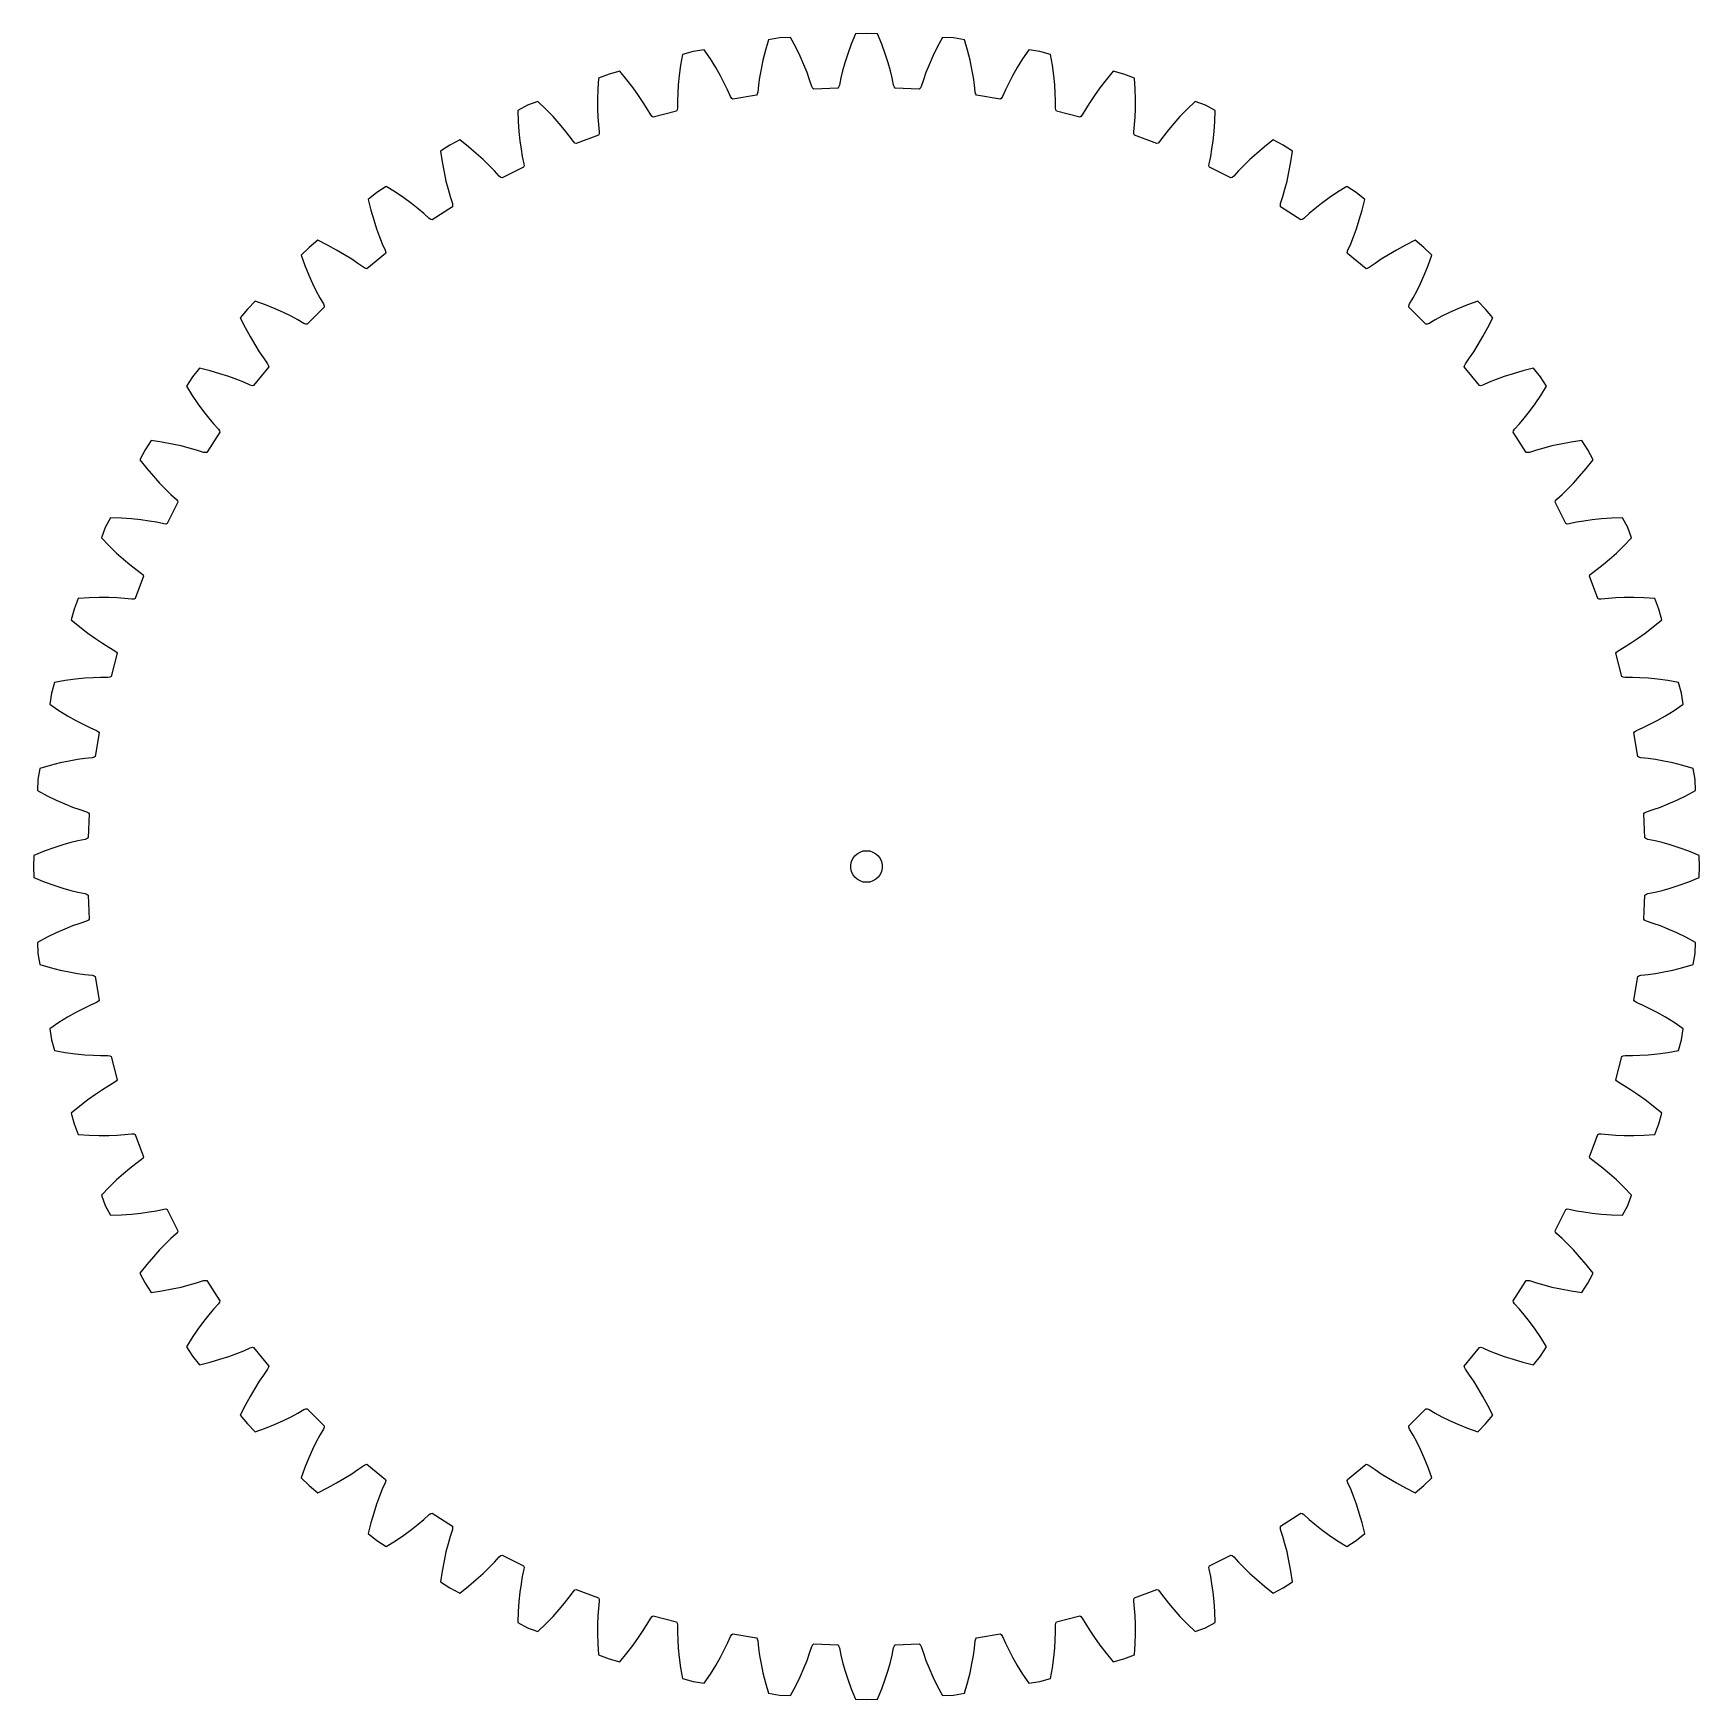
# Model space of a CAD drawing. Header units: metres. Extents: x -79 to 79, y -79 to 79.
import ezdxf

# ---------------------------------------------------------------- set-up
doc = ezdxf.new("R2010")
doc.units = ezdxf.units.M

msp = doc.modelspace()

# ---------------------------------------------------------------- linework, layer by layer
for p, q in [((0, 78.94), (-1.05, 78.89)), ((1.05, 78.89), (0, 78.94)), ((-15.37, 77.38), (-16.41, 77.22)), ((-14.79, 76.51), (-15.37, 77.38)), ((-9.29, 78.34), (-9.58, 77.34)), ((-8.25, 78.51), (-9.29, 78.34)), ((-7.2, 78.56), (-8.25, 78.51)), ((-6.71, 77.64), (-7.2, 78.56)), ((-6.29, 76.77), (-6.71, 77.64)), ((-1.44, 77.92), (-1.77, 77)), ((-1.05, 78.89), (-1.44, 77.92)), ((1.44, 77.92), (1.05, 78.89)), ((1.77, 77), (1.44, 77.92)), ((6.71, 77.64), (6.29, 76.77)), ((7.2, 78.56), (6.71, 77.64)), ((8.25, 78.51), (7.2, 78.56)), ((9.29, 78.34), (8.25, 78.51)), ((9.58, 77.34), (9.29, 78.34)), ((15.37, 77.38), (14.79, 76.51)), ((16.41, 77.22), (15.37, 77.38)), ((-17.61, 75.92), (-17.74, 74.95)), ((-17.43, 76.94), (-17.61, 75.92)), ((-16.41, 77.22), (-17.43, 76.94)), ((-14.28, 75.69), (-14.79, 76.51)), ((-9.81, 76.4), (-9.99, 75.53)), ((-9.58, 77.34), (-9.81, 76.4)), ((-5.93, 75.96), (-6.29, 76.77)), ((-5.63, 75.22), (-5.93, 75.96)), ((-2.04, 76.16), (-2.26, 75.4)), ((-1.77, 77), (-2.04, 76.16)), ((2.04, 76.16), (1.77, 77)), ((2.26, 75.4), (2.04, 76.16)), ((5.93, 75.96), (5.63, 75.22)), ((6.29, 76.77), (5.93, 75.96)), ((9.81, 76.4), (9.58, 77.34)), ((9.99, 75.53), (9.81, 76.4)), ((14.79, 76.51), (14.28, 75.69)), ((17.43, 76.94), (16.41, 77.22)), ((17.61, 75.92), (17.43, 76.94)), ((17.74, 74.95), (17.61, 75.92)), ((-25.38, 74.7), (-25.45, 73.66)), ((-24.39, 75.08), (-25.38, 74.7)), ((-23.38, 75.35), (-24.39, 75.08)), ((-22.71, 74.55), (-23.38, 75.35)), ((-22.11, 73.78), (-22.71, 74.55)), ((-17.74, 74.95), (-17.83, 74.07)), ((-13.84, 74.92), (-14.28, 75.69)), ((-13.47, 74.22), (-13.84, 74.92)), ((-13.16, 73.58), (-13.47, 74.22)), ((-10.13, 74.75), (-10.22, 74.05)), ((-9.99, 75.53), (-10.13, 74.75)), ((-5.39, 74.55), (-5.63, 75.22)), ((-5.18, 73.9), (-5.39, 74.55)), ((-2.43, 74.71), (-2.57, 74.04)), ((-2.26, 75.4), (-2.43, 74.71)), ((2.43, 74.71), (2.26, 75.4)), ((2.57, 74.04), (2.43, 74.71)), ((5.39, 74.55), (5.18, 73.9)), ((5.63, 75.22), (5.39, 74.55)), ((10.13, 74.75), (9.99, 75.53)), ((10.22, 74.05), (10.13, 74.75)), ((13.47, 74.22), (13.16, 73.58)), ((13.84, 74.92), (13.47, 74.22)), ((14.28, 75.69), (13.84, 74.92)), ((17.83, 74.07), (17.74, 74.95)), ((22.71, 74.55), (22.11, 73.78)), ((23.38, 75.35), (22.71, 74.55)), ((24.39, 75.08), (23.38, 75.35)), ((25.38, 74.7), (24.39, 75.08)), ((25.45, 73.66), (25.38, 74.7)), ((-25.45, 73.66), (-25.48, 72.69)), ((-25.48, 72.69), (-25.48, 71.8)), ((-21.59, 73.06), (-22.11, 73.78)), ((-21.15, 72.4), (-21.59, 73.06)), ((-17.89, 73.28), (-17.91, 72.57)), ((-17.83, 74.07), (-17.89, 73.28)), ((-12.88, 72.95), (-13.16, 73.58)), ((-12.77, 72.78), (-12.88, 72.95)), ((-12.67, 72.71), (-12.77, 72.78)), ((-10.42, 73.07), (-12.67, 72.71)), ((-10.35, 73.17), (-10.42, 73.07)), ((-10.29, 73.36), (-10.35, 73.17)), ((-10.22, 74.05), (-10.29, 73.36)), ((-5.09, 73.72), (-5.18, 73.9)), ((-5, 73.64), (-5.09, 73.72)), ((-2.73, 73.76), (-5, 73.64)), ((-2.64, 73.85), (-2.73, 73.76)), ((-2.57, 74.04), (-2.64, 73.85)), ((2.64, 73.85), (2.57, 74.04)), ((2.73, 73.76), (2.64, 73.85)), ((5, 73.64), (2.73, 73.76)), ((5.09, 73.72), (5, 73.64)), ((5.18, 73.9), (5.09, 73.72)), ((10.29, 73.36), (10.22, 74.05)), ((10.35, 73.17), (10.29, 73.36)), ((10.42, 73.07), (10.35, 73.17)), ((12.67, 72.71), (10.42, 73.07)), ((12.77, 72.78), (12.67, 72.71)), ((12.88, 72.95), (12.77, 72.78)), ((13.16, 73.58), (12.88, 72.95)), ((17.89, 73.28), (17.83, 74.07)), ((17.91, 72.57), (17.89, 73.28)), ((21.59, 73.06), (21.15, 72.4)), ((22.11, 73.78), (21.59, 73.06)), ((25.48, 72.69), (25.45, 73.66)), ((25.48, 71.8), (25.48, 72.69)), ((-32.11, 72.12), (-33.04, 71.64)), ((-33.04, 71.64), (-33.01, 70.6)), ((-31.13, 72.49), (-32.11, 72.12)), ((-30.38, 71.77), (-31.13, 72.49)), ((-29.7, 71.07), (-30.38, 71.77)), ((-29.11, 70.41), (-29.7, 71.07)), ((-25.48, 71.8), (-25.45, 71.01)), ((-20.78, 71.8), (-21.15, 72.4)), ((-20.43, 71.21), (-20.78, 71.8)), ((-20.31, 71.05), (-20.43, 71.21)), ((-20.2, 70.99), (-20.31, 71.05)), ((-18, 71.58), (-20.2, 70.99)), ((-17.94, 71.69), (-18, 71.58)), ((-17.91, 71.88), (-17.94, 71.69)), ((-17.91, 72.57), (-17.91, 71.88)), ((17.91, 71.88), (17.91, 72.57)), ((17.94, 71.69), (17.91, 71.88)), ((18, 71.58), (17.94, 71.69)), ((20.2, 70.99), (18, 71.58)), ((20.31, 71.05), (20.2, 70.99)), ((20.43, 71.21), (20.31, 71.05)), ((20.78, 71.8), (20.43, 71.21)), ((21.15, 72.4), (20.78, 71.8)), ((25.45, 71.01), (25.48, 71.8)), ((29.7, 71.07), (29.11, 70.41)), ((30.38, 71.77), (29.7, 71.07)), ((31.13, 72.49), (30.38, 71.77)), ((32.11, 72.12), (31.13, 72.49)), ((33.04, 71.64), (32.11, 72.12)), ((33.01, 70.6), (33.04, 71.64)), ((-33.01, 70.6), (-32.94, 69.63)), ((-32.94, 69.63), (-32.84, 68.75)), ((-28.6, 69.8), (-29.11, 70.41)), ((-28.17, 69.24), (-28.6, 69.8)), ((-25.45, 71.01), (-25.4, 70.3)), ((-25.4, 70.3), (-25.32, 69.62)), ((-25.32, 69.62), (-25.33, 69.42)), ((25.32, 69.62), (25.4, 70.3)), ((25.33, 69.42), (25.32, 69.62)), ((25.4, 70.3), (25.45, 71.01)), ((28.6, 69.8), (28.17, 69.24)), ((29.11, 70.41), (28.6, 69.8)), ((32.84, 68.75), (32.94, 69.63)), ((32.94, 69.63), (33.01, 70.6)), ((-39.47, 68.36), (-40.35, 67.79)), ((-38.53, 68.84), (-39.47, 68.36)), ((-37.71, 68.2), (-38.53, 68.84)), ((-36.97, 67.57), (-37.71, 68.2)), ((-32.84, 68.75), (-32.73, 67.96)), ((-32.73, 67.96), (-32.61, 67.26)), ((-27.77, 68.68), (-28.17, 69.24)), ((-27.62, 68.54), (-27.77, 68.68)), ((-27.51, 68.49), (-27.62, 68.54)), ((-25.38, 69.3), (-27.51, 68.49)), ((-25.33, 69.42), (-25.38, 69.3)), ((25.38, 69.3), (25.33, 69.42)), ((27.51, 68.49), (25.38, 69.3)), ((27.62, 68.54), (27.51, 68.49)), ((27.77, 68.68), (27.62, 68.54)), ((28.17, 69.24), (27.77, 68.68)), ((32.61, 67.26), (32.73, 67.96)), ((32.73, 67.96), (32.84, 68.75)), ((37.71, 68.2), (36.97, 67.57)), ((38.53, 68.84), (37.71, 68.2)), ((39.47, 68.36), (38.53, 68.84)), ((40.35, 67.79), (39.47, 68.36)), ((-40.35, 67.79), (-40.2, 66.76)), ((-40.2, 66.76), (-40.03, 65.8)), ((-36.31, 66.98), (-36.97, 67.57)), ((-35.74, 66.42), (-36.31, 66.98)), ((-35.25, 65.91), (-35.74, 66.42)), ((-32.61, 67.26), (-32.46, 66.59)), ((-32.45, 66.39), (-32.49, 66.27)), ((-32.46, 66.59), (-32.45, 66.39)), ((32.45, 66.39), (32.46, 66.59)), ((32.49, 66.27), (32.45, 66.39)), ((32.46, 66.59), (32.61, 67.26)), ((35.74, 66.42), (35.25, 65.91)), ((36.31, 66.98), (35.74, 66.42)), ((36.97, 67.57), (36.31, 66.98)), ((40.03, 65.8), (40.2, 66.76)), ((40.2, 66.76), (40.35, 67.79)), ((-40.03, 65.8), (-39.85, 64.94)), ((-39.85, 64.94), (-39.65, 64.17)), ((-34.79, 65.4), (-35.25, 65.91)), ((-34.64, 65.28), (-34.79, 65.4)), ((-34.52, 65.24), (-34.64, 65.28)), ((-32.49, 66.27), (-34.52, 65.24)), ((34.52, 65.24), (32.49, 66.27)), ((34.64, 65.28), (34.52, 65.24)), ((34.79, 65.4), (34.64, 65.28)), ((35.25, 65.91), (34.79, 65.4)), ((39.65, 64.17), (39.85, 64.94)), ((39.85, 64.94), (40.03, 65.8)), ((-46.4, 63.86), (-47.22, 63.2)), ((-47.22, 63.2), (-46.96, 62.19)), ((-45.52, 64.44), (-46.4, 63.86)), ((-44.63, 63.88), (-45.52, 64.44)), ((-43.83, 63.34), (-44.63, 63.88)), ((-43.12, 62.82), (-43.83, 63.34)), ((-39.65, 64.17), (-39.46, 63.49)), ((-39.46, 63.49), (-39.24, 62.83)), ((39.24, 62.83), (39.46, 63.49)), ((39.46, 63.49), (39.65, 64.17)), ((43.83, 63.34), (43.12, 62.82)), ((44.63, 63.88), (43.83, 63.34)), ((45.52, 64.44), (44.63, 63.88)), ((46.4, 63.86), (45.52, 64.44)), ((47.22, 63.2), (46.4, 63.86)), ((46.96, 62.19), (47.22, 63.2)), ((-46.96, 62.19), (-46.69, 61.26)), ((-42.49, 62.32), (-43.12, 62.82)), ((-41.95, 61.87), (-42.49, 62.32)), ((-41.44, 61.41), (-41.95, 61.87)), ((-39.24, 62.51), (-41.15, 61.27)), ((-39.24, 62.83), (-39.21, 62.63)), ((-39.21, 62.63), (-39.24, 62.51)), ((39.21, 62.63), (39.24, 62.83)), ((39.24, 62.51), (39.21, 62.63)), ((41.15, 61.27), (39.24, 62.51)), ((41.95, 61.87), (41.44, 61.41)), ((42.49, 62.32), (41.95, 61.87)), ((43.12, 62.82), (42.49, 62.32)), ((46.69, 61.26), (46.96, 62.19)), ((-46.69, 61.26), (-46.42, 60.42)), ((-46.42, 60.42), (-46.14, 59.67)), ((-41.27, 61.3), (-41.44, 61.41)), ((-41.15, 61.27), (-41.27, 61.3)), ((41.27, 61.3), (41.15, 61.27)), ((41.44, 61.41), (41.27, 61.3)), ((46.14, 59.67), (46.42, 60.42)), ((46.42, 60.42), (46.69, 61.26)), ((-52.82, 58.66), (-53.57, 57.92)), ((-52, 59.33), (-52.82, 58.66)), ((-51.07, 58.87), (-52, 59.33)), ((-50.21, 58.41), (-51.07, 58.87)), ((-46.14, 59.67), (-45.88, 59.01)), ((-45.88, 59.01), (-45.6, 58.39)), ((45.6, 58.39), (45.88, 59.01)), ((45.88, 59.01), (46.14, 59.67)), ((51.07, 58.87), (50.21, 58.41)), ((52, 59.33), (51.07, 58.87)), ((52.82, 58.66), (52, 59.33)), ((53.57, 57.92), (52.82, 58.66)), ((-53.57, 57.92), (-53.21, 56.94)), ((-53.21, 56.94), (-52.84, 56.04)), ((-49.45, 57.96), (-50.21, 58.41)), ((-48.77, 57.54), (-49.45, 57.96)), ((-48.19, 57.14), (-48.77, 57.54)), ((-47.63, 56.74), (-48.19, 57.14)), ((-45.56, 58.07), (-47.33, 56.64)), ((-45.6, 58.39), (-45.54, 58.19)), ((-45.54, 58.19), (-45.56, 58.07)), ((45.54, 58.19), (45.6, 58.39)), ((45.56, 58.07), (45.54, 58.19)), ((47.33, 56.64), (45.56, 58.07)), ((48.19, 57.14), (47.63, 56.74)), ((48.77, 57.54), (48.19, 57.14)), ((49.45, 57.96), (48.77, 57.54)), ((50.21, 58.41), (49.45, 57.96)), ((52.84, 56.04), (53.21, 56.94)), ((53.21, 56.94), (53.57, 57.92)), ((-52.84, 56.04), (-52.48, 55.23)), ((-47.45, 56.65), (-47.63, 56.74)), ((-47.33, 56.64), (-47.45, 56.65)), ((47.45, 56.65), (47.33, 56.64)), ((47.63, 56.74), (47.45, 56.65)), ((52.48, 55.23), (52.84, 56.04)), ((-52.48, 55.23), (-52.13, 54.52)), ((-52.13, 54.52), (-51.79, 53.89)), ((-51.79, 53.89), (-51.45, 53.3)), ((51.45, 53.3), (51.79, 53.89)), ((51.79, 53.89), (52.13, 54.52)), ((52.13, 54.52), (52.48, 55.23)), ((-58.66, 52.82), (-59.33, 52)), ((-57.92, 53.57), (-58.66, 52.82)), ((-56.94, 53.21), (-57.92, 53.57)), ((-56.04, 52.84), (-56.94, 53.21)), ((-55.23, 52.48), (-56.04, 52.84)), ((-54.52, 52.13), (-55.23, 52.48)), ((-53.89, 51.79), (-54.52, 52.13)), ((-51.38, 52.99), (-52.99, 51.38)), ((-51.45, 53.3), (-51.38, 53.11)), ((-51.38, 53.11), (-51.38, 52.99)), ((51.38, 53.11), (51.45, 53.3)), ((51.38, 52.99), (51.38, 53.11)), ((52.99, 51.38), (51.38, 52.99)), ((54.52, 52.13), (53.89, 51.79)), ((55.23, 52.48), (54.52, 52.13)), ((56.04, 52.84), (55.23, 52.48)), ((56.94, 53.21), (56.04, 52.84)), ((57.92, 53.57), (56.94, 53.21)), ((58.66, 52.82), (57.92, 53.57)), ((59.33, 52), (58.66, 52.82)), ((-59.33, 52), (-58.87, 51.07)), ((-58.87, 51.07), (-58.41, 50.21)), ((-53.3, 51.45), (-53.89, 51.79)), ((-53.11, 51.38), (-53.3, 51.45)), ((-52.99, 51.38), (-53.11, 51.38)), ((53.11, 51.38), (52.99, 51.38)), ((53.3, 51.45), (53.11, 51.38)), ((53.89, 51.79), (53.3, 51.45)), ((58.41, 50.21), (58.87, 51.07)), ((58.87, 51.07), (59.33, 52)), ((-58.41, 50.21), (-57.96, 49.45)), ((-57.96, 49.45), (-57.54, 48.77)), ((57.54, 48.77), (57.96, 49.45)), ((57.96, 49.45), (58.41, 50.21)), ((-57.54, 48.77), (-57.14, 48.19)), ((-57.14, 48.19), (-56.74, 47.63)), ((-56.74, 47.63), (-56.65, 47.45)), ((-56.65, 47.45), (-56.64, 47.33)), ((56.64, 47.33), (56.65, 47.45)), ((56.65, 47.45), (56.74, 47.63)), ((56.74, 47.63), (57.14, 48.19)), ((57.14, 48.19), (57.54, 48.77)), ((-63.86, 46.4), (-64.44, 45.52)), ((-63.2, 47.22), (-63.86, 46.4)), ((-62.19, 46.96), (-63.2, 47.22)), ((-61.26, 46.69), (-62.19, 46.96)), ((-60.42, 46.42), (-61.26, 46.69)), ((-59.67, 46.14), (-60.42, 46.42)), ((-59.01, 45.88), (-59.67, 46.14)), ((-58.39, 45.6), (-59.01, 45.88)), ((-56.64, 47.33), (-58.07, 45.56)), ((58.07, 45.56), (56.64, 47.33)), ((59.01, 45.88), (58.39, 45.6)), ((59.67, 46.14), (59.01, 45.88)), ((60.42, 46.42), (59.67, 46.14)), ((61.26, 46.69), (60.42, 46.42)), ((62.19, 46.96), (61.26, 46.69)), ((63.2, 47.22), (62.19, 46.96)), ((63.86, 46.4), (63.2, 47.22)), ((64.44, 45.52), (63.86, 46.4)), ((-64.44, 45.52), (-63.88, 44.63)), ((-63.88, 44.63), (-63.34, 43.83)), ((-58.19, 45.54), (-58.39, 45.6)), ((-58.07, 45.56), (-58.19, 45.54)), ((58.19, 45.54), (58.07, 45.56)), ((58.39, 45.6), (58.19, 45.54)), ((63.34, 43.83), (63.88, 44.63)), ((63.88, 44.63), (64.44, 45.52)), ((-63.34, 43.83), (-62.82, 43.12)), ((-62.82, 43.12), (-62.32, 42.49)), ((62.32, 42.49), (62.82, 43.12)), ((62.82, 43.12), (63.34, 43.83)), ((-61.27, 41.15), (-62.51, 39.24)), ((-62.32, 42.49), (-61.87, 41.95)), ((-61.87, 41.95), (-61.41, 41.44)), ((-61.41, 41.44), (-61.3, 41.27)), ((-61.3, 41.27), (-61.27, 41.15)), ((61.27, 41.15), (61.3, 41.27)), ((62.51, 39.24), (61.27, 41.15)), ((61.3, 41.27), (61.41, 41.44)), ((61.41, 41.44), (61.87, 41.95)), ((61.87, 41.95), (62.32, 42.49)), ((-67.79, 40.35), (-68.36, 39.47)), ((-66.76, 40.2), (-67.79, 40.35)), ((-65.8, 40.03), (-66.76, 40.2)), ((-64.94, 39.85), (-65.8, 40.03)), ((-64.17, 39.65), (-64.94, 39.85)), ((-63.49, 39.46), (-64.17, 39.65)), ((64.17, 39.65), (63.49, 39.46)), ((64.94, 39.85), (64.17, 39.65)), ((65.8, 40.03), (64.94, 39.85)), ((66.76, 40.2), (65.8, 40.03)), ((67.79, 40.35), (66.76, 40.2)), ((68.36, 39.47), (67.79, 40.35)), ((-68.36, 39.47), (-68.84, 38.53)), ((-68.84, 38.53), (-68.2, 37.71)), ((-62.83, 39.24), (-63.49, 39.46)), ((-62.63, 39.21), (-62.83, 39.24)), ((-62.51, 39.24), (-62.63, 39.21)), ((62.63, 39.21), (62.51, 39.24)), ((62.83, 39.24), (62.63, 39.21)), ((63.49, 39.46), (62.83, 39.24)), ((68.2, 37.71), (68.84, 38.53)), ((68.84, 38.53), (68.36, 39.47)), ((-68.2, 37.71), (-67.57, 36.97)), ((-67.57, 36.97), (-66.98, 36.31)), ((-66.98, 36.31), (-66.42, 35.74)), ((66.42, 35.74), (66.98, 36.31)), ((66.98, 36.31), (67.57, 36.97)), ((67.57, 36.97), (68.2, 37.71)), ((-66.42, 35.74), (-65.91, 35.25)), ((-65.91, 35.25), (-65.4, 34.79)), ((-65.4, 34.79), (-65.28, 34.64)), ((65.28, 34.64), (65.4, 34.79)), ((65.4, 34.79), (65.91, 35.25)), ((65.91, 35.25), (66.42, 35.74)), ((-65.24, 34.52), (-66.27, 32.49)), ((-65.28, 34.64), (-65.24, 34.52)), ((65.24, 34.52), (65.28, 34.64)), ((66.27, 32.49), (65.24, 34.52)), ((-72.12, 32.11), (-72.49, 31.13)), ((-71.64, 33.04), (-72.12, 32.11)), ((-70.6, 33.01), (-71.64, 33.04)), ((-69.63, 32.94), (-70.6, 33.01)), ((-68.75, 32.84), (-69.63, 32.94)), ((-67.96, 32.73), (-68.75, 32.84)), ((-67.26, 32.61), (-67.96, 32.73)), ((-66.59, 32.46), (-67.26, 32.61)), ((-66.39, 32.45), (-66.59, 32.46)), ((-66.27, 32.49), (-66.39, 32.45)), ((66.39, 32.45), (66.27, 32.49)), ((66.59, 32.46), (66.39, 32.45)), ((67.26, 32.61), (66.59, 32.46)), ((67.96, 32.73), (67.26, 32.61)), ((68.75, 32.84), (67.96, 32.73)), ((69.63, 32.94), (68.75, 32.84)), ((70.6, 33.01), (69.63, 32.94)), ((71.64, 33.04), (70.6, 33.01)), ((72.12, 32.11), (71.64, 33.04)), ((72.49, 31.13), (72.12, 32.11)), ((-72.49, 31.13), (-71.77, 30.38)), ((-71.77, 30.38), (-71.07, 29.7)), ((71.07, 29.7), (71.77, 30.38)), ((71.77, 30.38), (72.49, 31.13)), ((-71.07, 29.7), (-70.41, 29.11)), ((-70.41, 29.11), (-69.8, 28.6)), ((-69.8, 28.6), (-69.24, 28.17)), ((69.24, 28.17), (69.8, 28.6)), ((69.8, 28.6), (70.41, 29.11)), ((70.41, 29.11), (71.07, 29.7)), ((-68.49, 27.51), (-69.3, 25.38)), ((-69.24, 28.17), (-68.68, 27.77)), ((-68.68, 27.77), (-68.54, 27.62)), ((-68.54, 27.62), (-68.49, 27.51)), ((68.49, 27.51), (68.54, 27.62)), ((69.3, 25.38), (68.49, 27.51)), ((68.54, 27.62), (68.68, 27.77)), ((68.68, 27.77), (69.24, 28.17)), ((-74.7, 25.38), (-75.08, 24.39)), ((-73.66, 25.45), (-74.7, 25.38)), ((-72.69, 25.48), (-73.66, 25.45)), ((-71.8, 25.48), (-72.69, 25.48)), ((-71.01, 25.45), (-71.8, 25.48)), ((-70.3, 25.4), (-71.01, 25.45)), ((-69.62, 25.32), (-70.3, 25.4)), ((-69.42, 25.33), (-69.62, 25.32)), ((-69.3, 25.38), (-69.42, 25.33)), ((69.42, 25.33), (69.3, 25.38)), ((69.62, 25.32), (69.42, 25.33)), ((70.3, 25.4), (69.62, 25.32)), ((71.01, 25.45), (70.3, 25.4)), ((71.8, 25.48), (71.01, 25.45)), ((72.69, 25.48), (71.8, 25.48)), ((73.66, 25.45), (72.69, 25.48)), ((74.7, 25.38), (73.66, 25.45)), ((75.08, 24.39), (74.7, 25.38)), ((-75.08, 24.39), (-75.35, 23.38)), ((75.35, 23.38), (75.08, 24.39)), ((-75.35, 23.38), (-74.55, 22.71)), ((-74.55, 22.71), (-73.78, 22.11)), ((-73.78, 22.11), (-73.06, 21.59)), ((73.06, 21.59), (73.78, 22.11)), ((73.78, 22.11), (74.55, 22.71)), ((74.55, 22.71), (75.35, 23.38)), ((-73.06, 21.59), (-72.4, 21.15)), ((-72.4, 21.15), (-71.8, 20.78)), ((-71.8, 20.78), (-71.21, 20.43)), ((71.21, 20.43), (71.8, 20.78)), ((71.8, 20.78), (72.4, 21.15)), ((72.4, 21.15), (73.06, 21.59)), ((-70.99, 20.2), (-71.58, 18)), ((-71.21, 20.43), (-71.05, 20.31)), ((-71.05, 20.31), (-70.99, 20.2)), ((70.99, 20.2), (71.05, 20.31)), ((71.58, 18), (70.99, 20.2)), ((71.05, 20.31), (71.21, 20.43)), ((-76.94, 17.43), (-77.22, 16.41)), ((-75.92, 17.61), (-76.94, 17.43)), ((-74.95, 17.74), (-75.92, 17.61)), ((-74.07, 17.83), (-74.95, 17.74)), ((-73.28, 17.89), (-74.07, 17.83)), ((-72.57, 17.91), (-73.28, 17.89)), ((-71.88, 17.91), (-72.57, 17.91)), ((-71.69, 17.94), (-71.88, 17.91)), ((-71.58, 18), (-71.69, 17.94)), ((71.69, 17.94), (71.58, 18)), ((71.88, 17.91), (71.69, 17.94)), ((72.57, 17.91), (71.88, 17.91)), ((73.28, 17.89), (72.57, 17.91)), ((74.07, 17.83), (73.28, 17.89)), ((74.95, 17.74), (74.07, 17.83)), ((75.92, 17.61), (74.95, 17.74)), ((76.94, 17.43), (75.92, 17.61)), ((77.22, 16.41), (76.94, 17.43)), ((-77.22, 16.41), (-77.38, 15.37)), ((77.38, 15.37), (77.22, 16.41)), ((-77.38, 15.37), (-76.51, 14.79)), ((-76.51, 14.79), (-75.69, 14.28)), ((-75.69, 14.28), (-74.92, 13.84)), ((74.92, 13.84), (75.69, 14.28)), ((75.69, 14.28), (76.51, 14.79)), ((76.51, 14.79), (77.38, 15.37)), ((-74.92, 13.84), (-74.22, 13.47)), ((-74.22, 13.47), (-73.58, 13.16)), ((-73.58, 13.16), (-72.95, 12.88)), ((-72.71, 12.67), (-73.07, 10.42)), ((-72.95, 12.88), (-72.78, 12.77)), ((-72.78, 12.77), (-72.71, 12.67)), ((72.71, 12.67), (72.78, 12.77)), ((73.07, 10.42), (72.71, 12.67)), ((72.78, 12.77), (72.95, 12.88)), ((72.95, 12.88), (73.58, 13.16)), ((73.58, 13.16), (74.22, 13.47)), ((74.22, 13.47), (74.92, 13.84)), ((-77.34, 9.58), (-78.34, 9.29)), ((-76.4, 9.81), (-77.34, 9.58)), ((-75.53, 9.99), (-76.4, 9.81)), ((-74.75, 10.13), (-75.53, 9.99)), ((-74.05, 10.22), (-74.75, 10.13)), ((-73.36, 10.29), (-74.05, 10.22)), ((-73.17, 10.35), (-73.36, 10.29)), ((-73.07, 10.42), (-73.17, 10.35)), ((73.17, 10.35), (73.07, 10.42)), ((73.36, 10.29), (73.17, 10.35)), ((74.05, 10.22), (73.36, 10.29)), ((74.75, 10.13), (74.05, 10.22)), ((75.53, 9.99), (74.75, 10.13)), ((76.4, 9.81), (75.53, 9.99)), ((77.34, 9.58), (76.4, 9.81)), ((78.34, 9.29), (77.34, 9.58)), ((-78.51, 8.25), (-78.56, 7.2)), ((-78.34, 9.29), (-78.51, 8.25)), ((78.51, 8.25), (78.34, 9.29)), ((78.56, 7.2), (78.51, 8.25)), ((-78.56, 7.2), (-77.64, 6.71)), ((-77.64, 6.71), (-76.77, 6.29)), ((76.77, 6.29), (77.64, 6.71)), ((77.64, 6.71), (78.56, 7.2)), ((-76.77, 6.29), (-75.96, 5.93)), ((-75.96, 5.93), (-75.22, 5.63)), ((-75.22, 5.63), (-74.55, 5.39)), ((-74.55, 5.39), (-73.9, 5.18)), ((-73.9, 5.18), (-73.72, 5.09)), ((-73.64, 5), (-73.76, 2.73)), ((-73.72, 5.09), (-73.64, 5)), ((73.64, 5), (73.72, 5.09)), ((73.76, 2.73), (73.64, 5)), ((73.72, 5.09), (73.9, 5.18)), ((73.9, 5.18), (74.55, 5.39)), ((74.55, 5.39), (75.22, 5.63)), ((75.22, 5.63), (75.96, 5.93)), ((75.96, 5.93), (76.77, 6.29)), ((-77, 1.77), (-77.92, 1.44)), ((-76.16, 2.04), (-77, 1.77)), ((-75.4, 2.26), (-76.16, 2.04)), ((-74.71, 2.43), (-75.4, 2.26)), ((-74.04, 2.57), (-74.71, 2.43)), ((-73.85, 2.64), (-74.04, 2.57)), ((-73.76, 2.73), (-73.85, 2.64)), ((73.85, 2.64), (73.76, 2.73)), ((74.04, 2.57), (73.85, 2.64)), ((74.71, 2.43), (74.04, 2.57)), ((75.4, 2.26), (74.71, 2.43)), ((76.16, 2.04), (75.4, 2.26)), ((77, 1.77), (76.16, 2.04)), ((77.92, 1.44), (77, 1.77)), ((-78.89, 1.05), (-78.94, 0)), ((-78.94, 0), (-78.89, -1.05)), ((-77.92, 1.44), (-78.89, 1.05)), ((-1.49, 0.16), (-1.43, 0.46)), ((-1.49, -0.16), (-1.49, 0.16)), ((-1.43, 0.46), (-1.3, 0.75)), ((-1.3, 0.75), (-1.11, 1)), ((-1.11, 1), (-0.88, 1.21)), ((-0.88, 1.21), (-0.61, 1.37)), ((-0.61, 1.37), (-0.31, 1.47)), ((-0.31, 1.47), (0, 1.5)), ((0, 1.5), (0.31, 1.47)), ((0.31, 1.47), (0.61, 1.37)), ((0.61, 1.37), (0.88, 1.21)), ((0.88, 1.21), (1.11, 1)), ((1.11, 1), (1.3, 0.75)), ((1.3, 0.75), (1.43, 0.46)), ((1.43, 0.46), (1.49, 0.16)), ((1.49, 0.16), (1.49, -0.16)), ((78.89, 1.05), (77.92, 1.44)), ((78.94, 0), (78.89, 1.05)), ((78.89, -1.05), (78.94, 0)), ((-78.89, -1.05), (-77.92, -1.44)), ((-77.92, -1.44), (-77, -1.77)), ((-1.43, -0.46), (-1.49, -0.16)), ((-1.3, -0.75), (-1.43, -0.46)), ((-1.11, -1), (-1.3, -0.75)), ((-0.88, -1.21), (-1.11, -1)), ((-0.61, -1.37), (-0.88, -1.21)), ((-0.31, -1.47), (-0.61, -1.37)), ((0, -1.5), (-0.31, -1.47)), ((0.31, -1.47), (0, -1.5)), ((0.61, -1.37), (0.31, -1.47)), ((0.88, -1.21), (0.61, -1.37)), ((1.11, -1), (0.88, -1.21)), ((1.3, -0.75), (1.11, -1)), ((1.43, -0.46), (1.3, -0.75)), ((1.49, -0.16), (1.43, -0.46)), ((77, -1.77), (77.92, -1.44)), ((77.92, -1.44), (78.89, -1.05)), ((-77, -1.77), (-76.16, -2.04)), ((-76.16, -2.04), (-75.4, -2.26)), ((-75.4, -2.26), (-74.71, -2.43)), ((-74.71, -2.43), (-74.04, -2.57)), ((-74.04, -2.57), (-73.85, -2.64)), ((-73.85, -2.64), (-73.76, -2.73)), ((-73.76, -2.73), (-73.64, -5)), ((73.64, -5), (73.76, -2.73)), ((73.76, -2.73), (73.85, -2.64)), ((73.85, -2.64), (74.04, -2.57)), ((74.04, -2.57), (74.71, -2.43)), ((74.71, -2.43), (75.4, -2.26)), ((75.4, -2.26), (76.16, -2.04)), ((76.16, -2.04), (77, -1.77)), ((-76.77, -6.29), (-77.64, -6.71)), ((-75.96, -5.93), (-76.77, -6.29)), ((-75.22, -5.63), (-75.96, -5.93)), ((-74.55, -5.39), (-75.22, -5.63)), ((-73.9, -5.18), (-74.55, -5.39)), ((-73.72, -5.09), (-73.9, -5.18)), ((-73.64, -5), (-73.72, -5.09)), ((73.72, -5.09), (73.64, -5)), ((73.9, -5.18), (73.72, -5.09)), ((74.55, -5.39), (73.9, -5.18)), ((75.22, -5.63), (74.55, -5.39)), ((75.96, -5.93), (75.22, -5.63)), ((76.77, -6.29), (75.96, -5.93)), ((77.64, -6.71), (76.77, -6.29)), ((-77.64, -6.71), (-78.56, -7.2)), ((-78.56, -7.2), (-78.51, -8.25)), ((78.56, -7.2), (77.64, -6.71)), ((78.51, -8.25), (78.56, -7.2)), ((-78.51, -8.25), (-78.34, -9.29)), ((-78.34, -9.29), (-77.34, -9.58)), ((77.34, -9.58), (78.34, -9.29)), ((78.34, -9.29), (78.51, -8.25)), ((-77.34, -9.58), (-76.4, -9.81)), ((-76.4, -9.81), (-75.53, -9.99)), ((-75.53, -9.99), (-74.75, -10.13)), ((-74.75, -10.13), (-74.05, -10.22)), ((-74.05, -10.22), (-73.36, -10.29)), ((-73.36, -10.29), (-73.17, -10.35)), ((-73.17, -10.35), (-73.07, -10.42)), ((-73.07, -10.42), (-72.71, -12.67)), ((72.71, -12.67), (73.07, -10.42)), ((73.07, -10.42), (73.17, -10.35)), ((73.17, -10.35), (73.36, -10.29)), ((73.36, -10.29), (74.05, -10.22)), ((74.05, -10.22), (74.75, -10.13)), ((74.75, -10.13), (75.53, -9.99)), ((75.53, -9.99), (76.4, -9.81)), ((76.4, -9.81), (77.34, -9.58)), ((-74.92, -13.84), (-75.69, -14.28)), ((-74.22, -13.47), (-74.92, -13.84)), ((-73.58, -13.16), (-74.22, -13.47)), ((-72.95, -12.88), (-73.58, -13.16)), ((-72.78, -12.77), (-72.95, -12.88)), ((-72.71, -12.67), (-72.78, -12.77)), ((72.78, -12.77), (72.71, -12.67)), ((72.95, -12.88), (72.78, -12.77)), ((73.58, -13.16), (72.95, -12.88)), ((74.22, -13.47), (73.58, -13.16)), ((74.92, -13.84), (74.22, -13.47)), ((75.69, -14.28), (74.92, -13.84)), ((-76.51, -14.79), (-77.38, -15.37)), ((-77.38, -15.37), (-77.22, -16.41)), ((-75.69, -14.28), (-76.51, -14.79)), ((76.51, -14.79), (75.69, -14.28)), ((77.38, -15.37), (76.51, -14.79)), ((77.22, -16.41), (77.38, -15.37)), ((-77.22, -16.41), (-76.94, -17.43)), ((76.94, -17.43), (77.22, -16.41)), ((-76.94, -17.43), (-75.92, -17.61)), ((-75.92, -17.61), (-74.95, -17.74)), ((-74.95, -17.74), (-74.07, -17.83)), ((-74.07, -17.83), (-73.28, -17.89)), ((-73.28, -17.89), (-72.57, -17.91)), ((-72.57, -17.91), (-71.88, -17.91)), ((-71.88, -17.91), (-71.69, -17.94)), ((-71.69, -17.94), (-71.58, -18)), ((-71.58, -18), (-70.99, -20.2)), ((70.99, -20.2), (71.58, -18)), ((71.58, -18), (71.69, -17.94)), ((71.69, -17.94), (71.88, -17.91)), ((71.88, -17.91), (72.57, -17.91)), ((72.57, -17.91), (73.28, -17.89)), ((73.28, -17.89), (74.07, -17.83)), ((74.07, -17.83), (74.95, -17.74)), ((74.95, -17.74), (75.92, -17.61)), ((75.92, -17.61), (76.94, -17.43)), ((-71.21, -20.43), (-71.8, -20.78)), ((-71.05, -20.31), (-71.21, -20.43)), ((-70.99, -20.2), (-71.05, -20.31)), ((71.05, -20.31), (70.99, -20.2)), ((71.21, -20.43), (71.05, -20.31)), ((71.8, -20.78), (71.21, -20.43)), ((-73.06, -21.59), (-73.78, -22.11)), ((-72.4, -21.15), (-73.06, -21.59)), ((-71.8, -20.78), (-72.4, -21.15)), ((72.4, -21.15), (71.8, -20.78)), ((73.06, -21.59), (72.4, -21.15)), ((73.78, -22.11), (73.06, -21.59)), ((-74.55, -22.71), (-75.35, -23.38)), ((-75.35, -23.38), (-75.08, -24.39)), ((-73.78, -22.11), (-74.55, -22.71)), ((74.55, -22.71), (73.78, -22.11)), ((75.35, -23.38), (74.55, -22.71)), ((75.08, -24.39), (75.35, -23.38)), ((-75.08, -24.39), (-74.7, -25.38)), ((74.7, -25.38), (75.08, -24.39)), ((-74.7, -25.38), (-73.66, -25.45)), ((-73.66, -25.45), (-72.69, -25.48)), ((-72.69, -25.48), (-71.8, -25.48)), ((-71.8, -25.48), (-71.01, -25.45)), ((-71.01, -25.45), (-70.3, -25.4)), ((-70.3, -25.4), (-69.62, -25.32)), ((-69.62, -25.32), (-69.42, -25.33)), ((-69.42, -25.33), (-69.3, -25.38)), ((-69.3, -25.38), (-68.49, -27.51)), ((68.49, -27.51), (69.3, -25.38)), ((69.3, -25.38), (69.42, -25.33)), ((69.42, -25.33), (69.62, -25.32)), ((69.62, -25.32), (70.3, -25.4)), ((70.3, -25.4), (71.01, -25.45)), ((71.01, -25.45), (71.8, -25.48)), ((71.8, -25.48), (72.69, -25.48)), ((72.69, -25.48), (73.66, -25.45)), ((73.66, -25.45), (74.7, -25.38)), ((-69.24, -28.17), (-69.8, -28.6)), ((-68.68, -27.77), (-69.24, -28.17)), ((-68.54, -27.62), (-68.68, -27.77)), ((-68.49, -27.51), (-68.54, -27.62)), ((68.54, -27.62), (68.49, -27.51)), ((68.68, -27.77), (68.54, -27.62)), ((69.24, -28.17), (68.68, -27.77)), ((69.8, -28.6), (69.24, -28.17)), ((-71.07, -29.7), (-71.77, -30.38)), ((-70.41, -29.11), (-71.07, -29.7)), ((-69.8, -28.6), (-70.41, -29.11)), ((70.41, -29.11), (69.8, -28.6)), ((71.07, -29.7), (70.41, -29.11)), ((71.77, -30.38), (71.07, -29.7)), ((-71.77, -30.38), (-72.49, -31.13)), ((-72.49, -31.13), (-72.12, -32.11)), ((72.49, -31.13), (71.77, -30.38)), ((72.12, -32.11), (72.49, -31.13)), ((-72.12, -32.11), (-71.64, -33.04)), ((-71.64, -33.04), (-70.6, -33.01)), ((-70.6, -33.01), (-69.63, -32.94)), ((-69.63, -32.94), (-68.75, -32.84)), ((-68.75, -32.84), (-67.96, -32.73)), ((-67.96, -32.73), (-67.26, -32.61)), ((-67.26, -32.61), (-66.59, -32.46)), ((-66.59, -32.46), (-66.39, -32.45)), ((-66.39, -32.45), (-66.27, -32.49)), ((-66.27, -32.49), (-65.24, -34.52)), ((65.24, -34.52), (66.27, -32.49)), ((66.27, -32.49), (66.39, -32.45)), ((66.39, -32.45), (66.59, -32.46)), ((66.59, -32.46), (67.26, -32.61)), ((67.26, -32.61), (67.96, -32.73)), ((67.96, -32.73), (68.75, -32.84)), ((68.75, -32.84), (69.63, -32.94)), ((69.63, -32.94), (70.6, -33.01)), ((70.6, -33.01), (71.64, -33.04)), ((71.64, -33.04), (72.12, -32.11)), ((-65.28, -34.64), (-65.4, -34.79)), ((-65.24, -34.52), (-65.28, -34.64)), ((65.28, -34.64), (65.24, -34.52)), ((65.4, -34.79), (65.28, -34.64)), ((-66.42, -35.74), (-66.98, -36.31)), ((-65.91, -35.25), (-66.42, -35.74)), ((-65.4, -34.79), (-65.91, -35.25)), ((65.91, -35.25), (65.4, -34.79)), ((66.42, -35.74), (65.91, -35.25)), ((66.98, -36.31), (66.42, -35.74)), ((-68.2, -37.71), (-68.84, -38.53)), ((-67.57, -36.97), (-68.2, -37.71)), ((-66.98, -36.31), (-67.57, -36.97)), ((67.57, -36.97), (66.98, -36.31)), ((68.2, -37.71), (67.57, -36.97)), ((68.84, -38.53), (68.2, -37.71)), ((-68.84, -38.53), (-68.36, -39.47)), ((-68.36, -39.47), (-67.79, -40.35)), ((-64.17, -39.65), (-63.49, -39.46)), ((-63.49, -39.46), (-62.83, -39.24)), ((-62.83, -39.24), (-62.63, -39.21)), ((-62.63, -39.21), (-62.51, -39.24)), ((-62.51, -39.24), (-61.27, -41.15)), ((61.27, -41.15), (62.51, -39.24)), ((62.51, -39.24), (62.63, -39.21)), ((62.63, -39.21), (62.83, -39.24)), ((62.83, -39.24), (63.49, -39.46)), ((63.49, -39.46), (64.17, -39.65)), ((67.79, -40.35), (68.36, -39.47)), ((68.36, -39.47), (68.84, -38.53)), ((-67.79, -40.35), (-66.76, -40.2)), ((-66.76, -40.2), (-65.8, -40.03)), ((-65.8, -40.03), (-64.94, -39.85)), ((-64.94, -39.85), (-64.17, -39.65)), ((64.17, -39.65), (64.94, -39.85)), ((64.94, -39.85), (65.8, -40.03)), ((65.8, -40.03), (66.76, -40.2)), ((66.76, -40.2), (67.79, -40.35)), ((-62.32, -42.49), (-62.82, -43.12)), ((-61.87, -41.95), (-62.32, -42.49)), ((-61.41, -41.44), (-61.87, -41.95)), ((-61.3, -41.27), (-61.41, -41.44)), ((-61.27, -41.15), (-61.3, -41.27)), ((61.3, -41.27), (61.27, -41.15)), ((61.41, -41.44), (61.3, -41.27)), ((61.87, -41.95), (61.41, -41.44)), ((62.32, -42.49), (61.87, -41.95)), ((62.82, -43.12), (62.32, -42.49)), ((-63.34, -43.83), (-63.88, -44.63)), ((-62.82, -43.12), (-63.34, -43.83)), ((63.34, -43.83), (62.82, -43.12)), ((63.88, -44.63), (63.34, -43.83)), ((-63.88, -44.63), (-64.44, -45.52)), ((-64.44, -45.52), (-63.86, -46.4)), ((-59.01, -45.88), (-58.39, -45.6)), ((-58.39, -45.6), (-58.19, -45.54)), ((-58.19, -45.54), (-58.07, -45.56)), ((-58.07, -45.56), (-56.64, -47.33)), ((56.64, -47.33), (58.07, -45.56)), ((58.07, -45.56), (58.19, -45.54)), ((58.19, -45.54), (58.39, -45.6)), ((58.39, -45.6), (59.01, -45.88)), ((63.86, -46.4), (64.44, -45.52)), ((64.44, -45.52), (63.88, -44.63)), ((-63.86, -46.4), (-63.2, -47.22)), ((-63.2, -47.22), (-62.19, -46.96)), ((-62.19, -46.96), (-61.26, -46.69)), ((-61.26, -46.69), (-60.42, -46.42)), ((-60.42, -46.42), (-59.67, -46.14)), ((-59.67, -46.14), (-59.01, -45.88)), ((-56.64, -47.33), (-56.65, -47.45)), ((56.65, -47.45), (56.64, -47.33)), ((59.01, -45.88), (59.67, -46.14)), ((59.67, -46.14), (60.42, -46.42)), ((60.42, -46.42), (61.26, -46.69)), ((61.26, -46.69), (62.19, -46.96)), ((62.19, -46.96), (63.2, -47.22)), ((63.2, -47.22), (63.86, -46.4)), ((-57.54, -48.77), (-57.96, -49.45)), ((-57.14, -48.19), (-57.54, -48.77)), ((-56.74, -47.63), (-57.14, -48.19)), ((-56.65, -47.45), (-56.74, -47.63)), ((56.74, -47.63), (56.65, -47.45)), ((57.14, -48.19), (56.74, -47.63)), ((57.54, -48.77), (57.14, -48.19)), ((57.96, -49.45), (57.54, -48.77)), ((-58.41, -50.21), (-58.87, -51.07)), ((-57.96, -49.45), (-58.41, -50.21)), ((58.41, -50.21), (57.96, -49.45)), ((58.87, -51.07), (58.41, -50.21)), ((-58.87, -51.07), (-59.33, -52)), ((-59.33, -52), (-58.66, -52.82)), ((-54.52, -52.13), (-53.89, -51.79)), ((-53.89, -51.79), (-53.3, -51.45)), ((-53.3, -51.45), (-53.11, -51.38)), ((-53.11, -51.38), (-52.99, -51.38)), ((-52.99, -51.38), (-51.38, -52.99)), ((51.38, -52.99), (52.99, -51.38)), ((52.99, -51.38), (53.11, -51.38)), ((53.11, -51.38), (53.3, -51.45)), ((53.3, -51.45), (53.89, -51.79)), ((53.89, -51.79), (54.52, -52.13)), ((58.66, -52.82), (59.33, -52)), ((59.33, -52), (58.87, -51.07)), ((-58.66, -52.82), (-57.92, -53.57)), ((-57.92, -53.57), (-56.94, -53.21)), ((-56.94, -53.21), (-56.04, -52.84)), ((-56.04, -52.84), (-55.23, -52.48)), ((-55.23, -52.48), (-54.52, -52.13)), ((-51.45, -53.3), (-51.79, -53.89)), ((-51.38, -53.11), (-51.45, -53.3)), ((-51.38, -52.99), (-51.38, -53.11)), ((51.38, -53.11), (51.38, -52.99)), ((51.45, -53.3), (51.38, -53.11)), ((51.79, -53.89), (51.45, -53.3)), ((54.52, -52.13), (55.23, -52.48)), ((55.23, -52.48), (56.04, -52.84)), ((56.04, -52.84), (56.94, -53.21)), ((56.94, -53.21), (57.92, -53.57)), ((57.92, -53.57), (58.66, -52.82)), ((-52.48, -55.23), (-52.84, -56.04)), ((-52.13, -54.52), (-52.48, -55.23)), ((-51.79, -53.89), (-52.13, -54.52)), ((52.13, -54.52), (51.79, -53.89)), ((52.48, -55.23), (52.13, -54.52)), ((52.84, -56.04), (52.48, -55.23)), ((-52.84, -56.04), (-53.21, -56.94)), ((-48.19, -57.14), (-47.63, -56.74)), ((-47.63, -56.74), (-47.45, -56.65)), ((-47.45, -56.65), (-47.33, -56.64)), ((-47.33, -56.64), (-45.56, -58.07)), ((45.56, -58.07), (47.33, -56.64)), ((47.33, -56.64), (47.45, -56.65)), ((47.45, -56.65), (47.63, -56.74)), ((47.63, -56.74), (48.19, -57.14)), ((53.21, -56.94), (52.84, -56.04)), ((-53.21, -56.94), (-53.57, -57.92)), ((-53.57, -57.92), (-52.82, -58.66)), ((-51.07, -58.87), (-50.21, -58.41)), ((-50.21, -58.41), (-49.45, -57.96)), ((-49.45, -57.96), (-48.77, -57.54)), ((-48.77, -57.54), (-48.19, -57.14)), ((-45.6, -58.39), (-45.88, -59.01)), ((-45.54, -58.19), (-45.6, -58.39)), ((-45.56, -58.07), (-45.54, -58.19)), ((45.54, -58.19), (45.56, -58.07)), ((45.6, -58.39), (45.54, -58.19)), ((45.88, -59.01), (45.6, -58.39)), ((48.19, -57.14), (48.77, -57.54)), ((48.77, -57.54), (49.45, -57.96)), ((49.45, -57.96), (50.21, -58.41)), ((50.21, -58.41), (51.07, -58.87)), ((52.82, -58.66), (53.57, -57.92)), ((53.57, -57.92), (53.21, -56.94)), ((-52.82, -58.66), (-52, -59.33)), ((-52, -59.33), (-51.07, -58.87)), ((-46.14, -59.67), (-46.42, -60.42)), ((-45.88, -59.01), (-46.14, -59.67)), ((46.14, -59.67), (45.88, -59.01)), ((46.42, -60.42), (46.14, -59.67)), ((51.07, -58.87), (52, -59.33)), ((52, -59.33), (52.82, -58.66)), ((-46.69, -61.26), (-46.96, -62.19)), ((-46.42, -60.42), (-46.69, -61.26)), ((-41.95, -61.87), (-41.44, -61.41)), ((-41.44, -61.41), (-41.27, -61.3)), ((-41.27, -61.3), (-41.15, -61.27)), ((-41.15, -61.27), (-39.24, -62.51)), ((39.24, -62.51), (41.15, -61.27)), ((41.15, -61.27), (41.27, -61.3)), ((41.27, -61.3), (41.44, -61.41)), ((41.44, -61.41), (41.95, -61.87)), ((46.69, -61.26), (46.42, -60.42)), ((46.96, -62.19), (46.69, -61.26)), ((-46.96, -62.19), (-47.22, -63.2)), ((-43.83, -63.34), (-43.12, -62.82)), ((-43.12, -62.82), (-42.49, -62.32)), ((-42.49, -62.32), (-41.95, -61.87)), ((-39.24, -62.83), (-39.46, -63.49)), ((-39.24, -62.51), (-39.21, -62.63)), ((-39.21, -62.63), (-39.24, -62.83)), ((39.21, -62.63), (39.24, -62.51)), ((39.24, -62.83), (39.21, -62.63)), ((39.46, -63.49), (39.24, -62.83)), ((41.95, -61.87), (42.49, -62.32)), ((42.49, -62.32), (43.12, -62.82)), ((43.12, -62.82), (43.83, -63.34)), ((47.22, -63.2), (46.96, -62.19)), ((-47.22, -63.2), (-46.4, -63.86)), ((-46.4, -63.86), (-45.52, -64.44)), ((-45.52, -64.44), (-44.63, -63.88)), ((-44.63, -63.88), (-43.83, -63.34)), ((-39.65, -64.17), (-39.85, -64.94)), ((-39.46, -63.49), (-39.65, -64.17)), ((39.65, -64.17), (39.46, -63.49)), ((39.85, -64.94), (39.65, -64.17)), ((43.83, -63.34), (44.63, -63.88)), ((44.63, -63.88), (45.52, -64.44)), ((45.52, -64.44), (46.4, -63.86)), ((46.4, -63.86), (47.22, -63.2)), ((-40.03, -65.8), (-40.2, -66.76)), ((-39.85, -64.94), (-40.03, -65.8)), ((-35.74, -66.42), (-35.25, -65.91)), ((-35.25, -65.91), (-34.79, -65.4)), ((-34.79, -65.4), (-34.64, -65.28)), ((-34.64, -65.28), (-34.52, -65.24)), ((-34.52, -65.24), (-32.49, -66.27)), ((-32.49, -66.27), (-32.45, -66.39)), ((32.45, -66.39), (32.49, -66.27)), ((32.49, -66.27), (34.52, -65.24)), ((34.52, -65.24), (34.64, -65.28)), ((34.64, -65.28), (34.79, -65.4)), ((34.79, -65.4), (35.25, -65.91)), ((35.25, -65.91), (35.74, -66.42)), ((40.03, -65.8), (39.85, -64.94)), ((40.2, -66.76), (40.03, -65.8)), ((-40.2, -66.76), (-40.35, -67.79)), ((-40.35, -67.79), (-39.47, -68.36)), ((-37.71, -68.2), (-36.97, -67.57)), ((-36.97, -67.57), (-36.31, -66.98)), ((-36.31, -66.98), (-35.74, -66.42)), ((-32.61, -67.26), (-32.73, -67.96)), ((-32.46, -66.59), (-32.61, -67.26)), ((-32.45, -66.39), (-32.46, -66.59)), ((32.46, -66.59), (32.45, -66.39)), ((32.61, -67.26), (32.46, -66.59)), ((32.73, -67.96), (32.61, -67.26)), ((35.74, -66.42), (36.31, -66.98)), ((36.31, -66.98), (36.97, -67.57)), ((36.97, -67.57), (37.71, -68.2)), ((39.47, -68.36), (40.35, -67.79)), ((40.35, -67.79), (40.2, -66.76)), ((-39.47, -68.36), (-38.53, -68.84)), ((-38.53, -68.84), (-37.71, -68.2)), ((-32.84, -68.75), (-32.94, -69.63)), ((-32.73, -67.96), (-32.84, -68.75)), ((-28.6, -69.8), (-28.17, -69.24)), ((-28.17, -69.24), (-27.77, -68.68)), ((-27.77, -68.68), (-27.62, -68.54)), ((-27.62, -68.54), (-27.51, -68.49)), ((-27.51, -68.49), (-25.38, -69.3)), ((-25.38, -69.3), (-25.33, -69.42)), ((-25.33, -69.42), (-25.32, -69.62)), ((25.32, -69.62), (25.33, -69.42)), ((25.33, -69.42), (25.38, -69.3)), ((25.38, -69.3), (27.51, -68.49)), ((27.51, -68.49), (27.62, -68.54)), ((27.62, -68.54), (27.77, -68.68)), ((27.77, -68.68), (28.17, -69.24)), ((28.17, -69.24), (28.6, -69.8)), ((32.84, -68.75), (32.73, -67.96)), ((32.94, -69.63), (32.84, -68.75)), ((37.71, -68.2), (38.53, -68.84)), ((38.53, -68.84), (39.47, -68.36)), ((-33.01, -70.6), (-33.04, -71.64)), ((-32.94, -69.63), (-33.01, -70.6)), ((-29.7, -71.07), (-29.11, -70.41)), ((-29.11, -70.41), (-28.6, -69.8)), ((-25.45, -71.01), (-25.48, -71.8)), ((-25.4, -70.3), (-25.45, -71.01)), ((-25.32, -69.62), (-25.4, -70.3)), ((-20.31, -71.05), (-20.2, -70.99)), ((-20.2, -70.99), (-18, -71.58)), ((18, -71.58), (20.2, -70.99)), ((20.2, -70.99), (20.31, -71.05)), ((25.4, -70.3), (25.32, -69.62)), ((25.45, -71.01), (25.4, -70.3)), ((25.48, -71.8), (25.45, -71.01)), ((28.6, -69.8), (29.11, -70.41)), ((29.11, -70.41), (29.7, -71.07)), ((33.01, -70.6), (32.94, -69.63)), ((33.04, -71.64), (33.01, -70.6)), ((-33.04, -71.64), (-32.11, -72.12)), ((-32.11, -72.12), (-31.13, -72.49)), ((-31.13, -72.49), (-30.38, -71.77)), ((-30.38, -71.77), (-29.7, -71.07)), ((-25.48, -71.8), (-25.48, -72.69)), ((-21.59, -73.06), (-21.15, -72.4)), ((-21.15, -72.4), (-20.78, -71.8)), ((-20.78, -71.8), (-20.43, -71.21)), ((-20.43, -71.21), (-20.31, -71.05)), ((-18, -71.58), (-17.94, -71.69)), ((-17.94, -71.69), (-17.91, -71.88)), ((-17.91, -71.88), (-17.91, -72.57)), ((-17.91, -72.57), (-17.89, -73.28)), ((17.89, -73.28), (17.91, -72.57)), ((17.91, -71.88), (17.94, -71.69)), ((17.91, -72.57), (17.91, -71.88)), ((17.94, -71.69), (18, -71.58)), ((20.31, -71.05), (20.43, -71.21)), ((20.43, -71.21), (20.78, -71.8)), ((20.78, -71.8), (21.15, -72.4)), ((21.15, -72.4), (21.59, -73.06)), ((25.48, -72.69), (25.48, -71.8)), ((29.7, -71.07), (30.38, -71.77)), ((30.38, -71.77), (31.13, -72.49)), ((31.13, -72.49), (32.11, -72.12)), ((32.11, -72.12), (33.04, -71.64)), ((-25.48, -72.69), (-25.45, -73.66)), ((-25.45, -73.66), (-25.38, -74.7)), ((-22.71, -74.55), (-22.11, -73.78)), ((-22.11, -73.78), (-21.59, -73.06)), ((-17.89, -73.28), (-17.83, -74.07)), ((-17.83, -74.07), (-17.74, -74.95)), ((-13.47, -74.22), (-13.16, -73.58)), ((-13.16, -73.58), (-12.88, -72.95)), ((-12.88, -72.95), (-12.77, -72.78)), ((-12.77, -72.78), (-12.67, -72.71)), ((-12.67, -72.71), (-10.42, -73.07)), ((-10.42, -73.07), (-10.35, -73.17)), ((-10.35, -73.17), (-10.29, -73.36)), ((-10.29, -73.36), (-10.22, -74.05)), ((-10.22, -74.05), (-10.13, -74.75)), ((-5.39, -74.55), (-5.18, -73.9)), ((-5.18, -73.9), (-5.09, -73.72)), ((-5.09, -73.72), (-5, -73.64)), ((-5, -73.64), (-2.73, -73.76)), ((-2.73, -73.76), (-2.64, -73.85)), ((-2.64, -73.85), (-2.57, -74.04)), ((-2.57, -74.04), (-2.43, -74.71)), ((2.43, -74.71), (2.57, -74.04)), ((2.57, -74.04), (2.64, -73.85)), ((2.64, -73.85), (2.73, -73.76)), ((2.73, -73.76), (5, -73.64)), ((5, -73.64), (5.09, -73.72)), ((5.09, -73.72), (5.18, -73.9)), ((5.18, -73.9), (5.39, -74.55)), ((10.13, -74.75), (10.22, -74.05)), ((10.22, -74.05), (10.29, -73.36)), ((10.29, -73.36), (10.35, -73.17)), ((10.35, -73.17), (10.42, -73.07)), ((10.42, -73.07), (12.67, -72.71)), ((12.67, -72.71), (12.77, -72.78)), ((12.77, -72.78), (12.88, -72.95)), ((12.88, -72.95), (13.16, -73.58)), ((13.16, -73.58), (13.47, -74.22)), ((17.74, -74.95), (17.83, -74.07)), ((17.83, -74.07), (17.89, -73.28)), ((21.59, -73.06), (22.11, -73.78)), ((22.11, -73.78), (22.71, -74.55)), ((25.38, -74.7), (25.45, -73.66)), ((25.45, -73.66), (25.48, -72.69)), ((-25.38, -74.7), (-24.39, -75.08)), ((-24.39, -75.08), (-23.38, -75.35)), ((-23.38, -75.35), (-22.71, -74.55)), ((-17.74, -74.95), (-17.61, -75.92)), ((-14.79, -76.51), (-14.28, -75.69)), ((-14.28, -75.69), (-13.84, -74.92)), ((-13.84, -74.92), (-13.47, -74.22)), ((-10.13, -74.75), (-9.99, -75.53)), ((-9.99, -75.53), (-9.81, -76.4)), ((-5.93, -75.96), (-5.63, -75.22)), ((-5.63, -75.22), (-5.39, -74.55)), ((-2.43, -74.71), (-2.26, -75.4)), ((-2.26, -75.4), (-2.04, -76.16)), ((2.04, -76.16), (2.26, -75.4)), ((2.26, -75.4), (2.43, -74.71)), ((5.39, -74.55), (5.63, -75.22)), ((5.63, -75.22), (5.93, -75.96)), ((9.81, -76.4), (9.99, -75.53)), ((9.99, -75.53), (10.13, -74.75)), ((13.47, -74.22), (13.84, -74.92)), ((13.84, -74.92), (14.28, -75.69)), ((14.28, -75.69), (14.79, -76.51)), ((17.61, -75.92), (17.74, -74.95)), ((22.71, -74.55), (23.38, -75.35)), ((23.38, -75.35), (24.39, -75.08)), ((24.39, -75.08), (25.38, -74.7)), ((-17.61, -75.92), (-17.43, -76.94)), ((-17.43, -76.94), (-16.41, -77.22)), ((-16.41, -77.22), (-15.37, -77.38)), ((-15.37, -77.38), (-14.79, -76.51)), ((-9.81, -76.4), (-9.58, -77.34)), ((-9.58, -77.34), (-9.29, -78.34)), ((-6.71, -77.64), (-6.29, -76.77)), ((-6.29, -76.77), (-5.93, -75.96)), ((-2.04, -76.16), (-1.77, -77)), ((-1.77, -77), (-1.44, -77.92)), ((1.44, -77.92), (1.77, -77)), ((1.77, -77), (2.04, -76.16)), ((5.93, -75.96), (6.29, -76.77)), ((6.29, -76.77), (6.71, -77.64)), ((9.29, -78.34), (9.58, -77.34)), ((9.58, -77.34), (9.81, -76.4)), ((14.79, -76.51), (15.37, -77.38)), ((15.37, -77.38), (16.41, -77.22)), ((16.41, -77.22), (17.43, -76.94)), ((17.43, -76.94), (17.61, -75.92)), ((-9.29, -78.34), (-8.25, -78.51)), ((-8.25, -78.51), (-7.2, -78.56)), ((-7.2, -78.56), (-6.71, -77.64)), ((-1.44, -77.92), (-1.05, -78.89)), ((-1.05, -78.89), (0, -78.94)), ((0, -78.94), (1.05, -78.89)), ((1.05, -78.89), (1.44, -77.92)), ((6.71, -77.64), (7.2, -78.56)), ((7.2, -78.56), (8.25, -78.51)), ((8.25, -78.51), (9.29, -78.34))]:
    msp.add_line(p, q)

doc.saveas('drawing.dxf')
